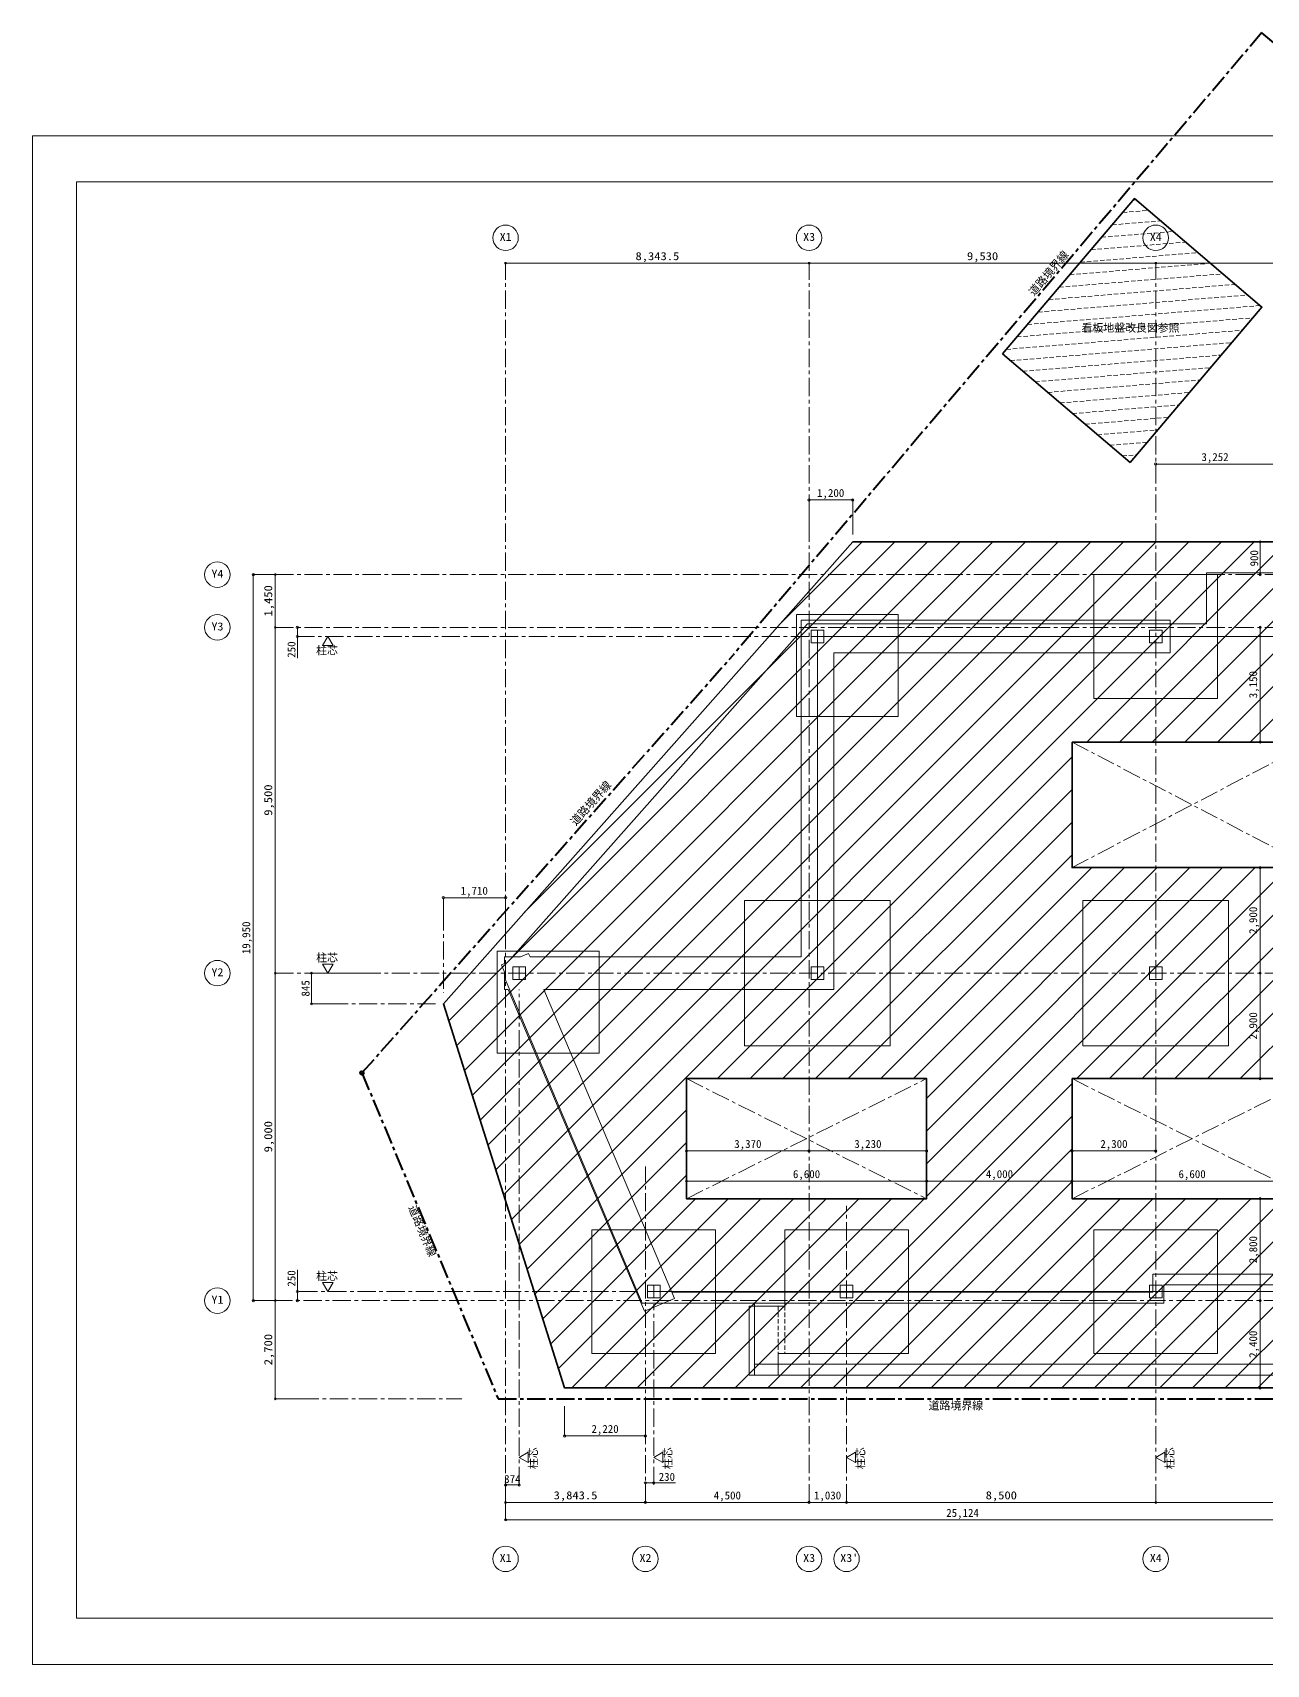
# Model space of a CAD drawing. Units: millimetres at full size, sheet at 1:100. Extents: x -138278 to 134990, y -16593 to 30671.
# Drawn here: x -138278 to -104360, y -16354 to 28484 of the extents above; entities that cross this region are included whole.
import ezdxf
from ezdxf.enums import TextEntityAlignment as Align

# ---------------------------------------------------------------- set-up
doc = ezdxf.new("R2010")
doc.units = ezdxf.units.MM
doc.header["$LTSCALE"] = 100
doc.header["$PDMODE"] = 32
doc.header["$PDSIZE"] = 50
doc.linetypes.add('CHAIN1', pattern=[8, 5, -1, 1, -1])
doc.linetypes.add('DASHED1', pattern=[1.8, 1.2, -0.6])
for name, color, linetype, lineweight in [('0-0_基準線', 7, 'Continuous', 18), ('0-1_躯体', 2, 'Continuous', 35), ('0-2_間仕切り', 3, 'Continuous', 25), ('0-3_建具', 2, 'Continuous', 35), ('0-4_設備家具', 7, 'CHAIN1', 18), ('0-7_寸法', 4, 'Continuous', 9), ('0-8_補助線', 4, 'Continuous', 9), ('0-D_防災設備', 6, 'CHAIN1', 40), ('0-F_', 7, 'Continuous', 18), ('D-0_基準線', 1, 'Continuous', 18), ('E-E_', 1, 'Continuous', 18), ('F-0_枠', 134, 'Continuous', 18)]:
    doc.layers.add(name, color=color, linetype=linetype, lineweight=lineweight)
doc.styles.add('ＭＳ ゴシック', font='')
doc.styles.get('ＭＳ ゴシック').set_extended_font_data('MS Gothic')

# ---------------------------------------------------------------- blocks, each defined once
blk = doc.blocks.new('_Small')
at = {"layer": 'E-E_'}
blk.add_circle((0, 0), 25, dxfattribs=at)

msp = doc.modelspace()

# ---------------------------------------------------------------- linework, layer by layer
at = {"layer": '0-0_基準線'}
for points in [[(-116526.8, 12065.8), (-116526.8, 11715.8), (-116876.8, 11715.8), (-116876.8, 12065.8)], [(-107226.8, 12065.8), (-107226.8, 11715.8), (-107576.8, 11715.8), (-107576.8, 12065.8)], [(-125076.8, 2465.8), (-124726.8, 2465.8), (-124726.8, 2815.8), (-125076.8, 2815.8)], [(-116876.8, 2465.8), (-116526.8, 2465.8), (-116526.8, 2815.8), (-116876.8, 2815.8)], [(-107576.8, 2465.8), (-107226.8, 2465.8), (-107226.8, 2815.8), (-107576.8, 2815.8)], [(-121376.8, -5934.2), (-121026.8, -5934.2), (-121026.8, -6284.2), (-121376.8, -6284.2)], [(-115726.8, -5934.2), (-115726.8, -6284.2), (-116076.8, -6284.2), (-116076.8, -5934.2)], [(-107226.8, -5934.2), (-107226.8, -6284.2), (-107576.8, -6284.2), (-107576.8, -5934.2)]]:
    msp.add_lwpolyline(points, close=True, dxfattribs=at)
at = {"layer": '0-1_躯体', "color": 7, "lineweight": 18}
msp.add_line((-117601.8, -6509.2), (-117601.8, -4409.2), dxfattribs=at)
at = {"layer": '0-1_躯体', "color": 7, "linetype": 'DASHED1', "lineweight": 18}
for p, q in [((-117781.8, -6509.2), (-117781.8, -7809.2)), ((-117601.8, -6509.2), (-117601.8, -7809.2))]:
    msp.add_line(p, q, dxfattribs=at)
at = {"layer": '0-1_躯体', "color": 7, "lineweight": 18}
for points in [[(-109101.8, 13590.8), (-105701.8, 13590.8), (-105701.8, 10190.8), (-109101.8, 10190.8)], [(-117281.8, 12490.8), (-114481.8, 12490.8), (-114481.8, 9690.8), (-117281.8, 9690.8)], [(-114702.6, 640.8), (-118702.6, 640.8), (-118702.6, 4640.8), (-114702.6, 4640.8)], [(-105402.6, 640.8), (-109402.6, 640.8), (-109402.6, 4640.8), (-105402.6, 4640.8)], [(-125505.3, 3240.8), (-122705.3, 3240.8), (-122705.3, 440.8), (-125505.3, 440.8)], [(-122901.8, -4409.2), (-119501.8, -4409.2), (-119501.8, -7809.2), (-122901.8, -7809.2)], [(-109101.8, -4409.2), (-105701.8, -4409.2), (-105701.8, -7809.2), (-109101.8, -7809.2)]]:
    msp.add_lwpolyline(points, close=True, dxfattribs=at)
for points in [[(-117601.8, -4409.2), (-114201.8, -4409.2), (-114201.8, -7809.2), (-117781.8, -7809.2)], [(-117781.8, -7809.2), (-117781.8, -8409.2), (-118581.8, -8409.2), (-118581.8, -7809.2), (-118581.8, -6509.2), (-117601.8, -6509.2)]]:
    msp.add_lwpolyline(points, dxfattribs=at)
at = {"layer": '0-2_間仕切り', "color": 7, "lineweight": 18}
for p, q in [((-117151.8, 11890.8), (-117151.8, 3090.8)), ((-124864.7, 3090.8), (-124642.8, 3183.7)), ((-124603.5, 3090.8), (-124642.8, 3183.7)), ((-125386.9, 2869.1), (-125301.8, 2906)), ((-117151.8, 3090.8), (-124603.5, 3090.8)), ((-121517.8, -6429.2), (-125301.8, 2519.6)), ((-118431.8, -8109.2), (-118431.8, -6409.2)), ((-118431.8, -8409.2), (-118431.8, -8109.2)), ((-103251.8, -8109.2), (-118431.8, -8109.2)), ((-103031.8, -8409.2), (-118431.8, -8409.2))]:
    msp.add_line(p, q, dxfattribs=at)
for points in [[(-100101.8, 12290.8), (-100101.8, 13640.8), (-106001.8, 13640.8), (-106001.8, 12240.8), (-116977.9, 12240.8), (-125089.3, 3090.8)], [(-117151.8, 11890.8), (-117151.8, 12340.8), (-107401.8, 12340.8), (-107001.8, 12340.8), (-107001.8, 11440.8), (-116251.8, 11440.8)], [(-117101.8, 2190.8), (-116251.8, 2190.8), (-116251.8, 11440.8)], [(-125386.9, 2869.1), (-125301.8, 2667.8), (-125301.8, 2190.8), (-125200.1, 2190.8)], [(-124864.7, 3090.8), (-125301.8, 3090.8), (-125301.8, 2906)], [(-124223, 2190.8), (-116251.8, 2190.8), (-116251.8, 2990.8)], [(-125200.1, 2190.8), (-121460.5, -6652.9), (-120631.6, -6302.3), (-124223, 2190.8)], [(-120704.8, -6129.2), (-107481.8, -6129.2), (-107481.8, -5629.2), (-103031.8, -5629.2)], [(-121517.8, -6429.2), (-107181.8, -6429.2), (-107181.8, -5929.2), (-103031.8, -5929.2)]]:
    msp.add_lwpolyline(points, dxfattribs=at)
at = {"layer": '0-3_建具'}
for points in [[(-111613.8, 19654.7), (-108108.4, 16676.1), (-104482.2, 20943.5), (-107987.6, 23922.2)], [(-97301.8, -8759.2), (-97301.8, 14490.8), (-115731.4, 14490.8), (-126985.2, 1795.4), (-123651.5, -8759.2)], [(-109701.9, 8990.8), (-103101.8, 8990.8), (-103101.8, 5540.8), (-109701.9, 5540.8)], [(-120301.8, -259.2), (-113701.8, -259.2), (-113701.8, -3559.2), (-120301.8, -3559.2)], [(-109701.9, -259.2), (-103101.8, -259.2), (-103101.8, -3559.2), (-109701.9, -3559.2)]]:
    msp.add_lwpolyline(points, close=True, dxfattribs=at)
at = {"layer": '0-4_設備家具'}
for p, q in [((-109701.9, 5540.8), (-103101.8, 8990.8)), ((-109701.9, 8990.8), (-103101.8, 5540.8)), ((-120301.8, -3559.2), (-113701.8, -259.2)), ((-120301.8, -259.2), (-113701.8, -3559.2)), ((-109701.9, -3559.2), (-103101.8, -259.2)), ((-109701.9, -259.2), (-103101.8, -3559.2))]:
    msp.add_line(p, q, dxfattribs=at)
at = {"layer": '0-7_寸法'}
for p, q in [((-125275.3, 22146.7), (-116931.8, 22146.7)), ((-116931.8, 22146.7), (-107401.8, 22146.7)), ((-107401.8, 22146.7), (-100151.8, 22146.7)), ((-107401.8, 16550.3), (-107401.8, 16629.1)), ((-104149.8, 16629.1), (-107401.8, 16629.1)), ((-116931.8, 14691.8), (-116931.8, 15641.8)), ((-115731.4, 15641.8), (-116931.8, 15641.8)), ((-115731.4, 14691.8), (-115731.4, 15641.8)), ((-104531, 14490.8), (-104531, 13590.8)), ((-131605.5, 13590.8), (-132212.8, 13590.8)), ((-132212.8, -6359.2), (-132212.8, 13590.8)), ((-131605.5, 13590.8), (-131605.5, 12140.8)), ((-131605.5, 12140.8), (-131605.5, 2640.8)), ((-104531, 12140.8), (-104531, 8990.8)), ((-104531, 5540.8), (-104531, 2640.8)), ((-126985.2, 4311.8), (-126985.2, 4711.8)), ((-126985.2, 4711.8), (-125275.3, 4711.8)), ((-125275.3, 3341.8), (-125275.3, 4711.8)), ((-131605.5, 2640.8), (-131605.5, -6359.2)), ((-128881.3, 2640.8), (-130611.3, 2640.8)), ((-130611.3, 1795.4), (-130611.3, 2640.8)), ((-104531, 2640.8), (-104531, -259.2)), ((-130101.3, 1795.4), (-130611.3, 1795.4)), ((-116931.8, -2246.2), (-120301.8, -2246.2)), ((-113701.8, -2246.2), (-116931.8, -2246.2)), ((-107401.8, -2246.2), (-109701.9, -2246.2)), ((-113701.8, -3074.8), (-120301.8, -3074.8)), ((-113701.8, -3074.8), (-109701.9, -3074.8)), ((-109701.9, -3074.8), (-103101.8, -3074.8)), ((-104531, -3559.2), (-104531, -6359.2)), ((-131605.5, -6359.2), (-132212.8, -6359.2)), ((-131605.5, -6359.2), (-131605.5, -9059.2)), ((-104531, -6359.2), (-104531, -8759.2)), ((-104521, -8759.2), (-104531, -8759.2)), ((-131605.5, -9059.2), (-130905.5, -9059.2)), ((-123651.5, -9258.2), (-123651.5, -10078.2)), ((-121431.8, -9298.2), (-121431.8, -10078.2)), ((-121431.8, -10078.2), (-123651.5, -10078.2)), ((-121431.8, -11361.1), (-121431.8, -11364.9)), ((-121201.8, -11329.8), (-121201.8, -11364.9)), ((-125275.3, -11904.1), (-121431.8, -11904.1)), ((-125275.3, -11904.1), (-125275.3, -12383.6)), ((-116931.8, -11904.1), (-121431.8, -11904.1)), ((-115901.8, -11904.1), (-116931.8, -11904.1)), ((-115901.8, -11904.1), (-107401.8, -11904.1)), ((-107401.8, -11904.1), (-100151.8, -11904.1)), ((-100151.8, -12383.6), (-125275.3, -12383.6))]:
    msp.add_line(p, q, dxfattribs=at)
for points in [[(-131009.2, 12140.8), (-130998.2, 12140.8), (-130998.2, 11890.8), (-130998.2, 11290.9)], [(-130998.2, -6359.2), (-130998.2, -6109.2), (-130998.2, -5509.3)], [(-125275.3, -11275.3), (-125275.3, -11424.6), (-124901.8, -11424.6)], [(-121431.8, -11364.9), (-121201.8, -11364.9), (-120601.9, -11364.9)]]:
    msp.add_lwpolyline(points, dxfattribs=at)
at = {"layer": '0-7_寸法', "color": 7}
for p in [(-125275.3, 22146.7), (-116931.8, 22146.7), (-107401.8, 22146.7), (-131605.5, 13590.8), (-131605.5, 12140.8), (-131605.5, 2640.8), (-131605.5, -6359.2), (-131605.5, -9059.2), (-125275.3, -11904.1), (-121431.8, -11904.1), (-115901.8, -11904.1), (-107401.8, -11904.1)]:
    msp.add_point(p, dxfattribs=at)
at = {"layer": '0-8_補助線', "linetype": 'DASHED1'}
for p, q in [((-108018.1, 23886.3), (-107951.7, 23891.7)), ((-108308.8, 23544.1), (-107609.6, 23601)), ((-108890.3, 22859.8), (-106925.2, 23019.5)), ((-108599.6, 23202), (-107267.4, 23310.2)), ((-109471.8, 22175.5), (-106240.9, 22438)), ((-109181.1, 22517.6), (-106583.1, 22728.7)), ((-109762.6, 21833.3), (-105898.7, 22147.2)), ((-110344.1, 21149), (-105214.4, 21565.7)), ((-110053.3, 21491.1), (-105556.6, 21856.5)), ((-110634.8, 20806.8), (-104872.2, 21275)), ((-111216.3, 20122.5), (-104732.3, 20649.2)), ((-110925.6, 20464.7), (-104530.1, 20984.2)), ((-111507.1, 19780.3), (-105023, 20307.1)), ((-111397.2, 19470.7), (-105313.8, 19964.9)), ((-111055, 19180), (-105604.5, 19622.7)), ((-110712.8, 18889.2), (-105895.3, 19280.6)), ((-110370.7, 18598.5), (-106186, 18938.4)), ((-110028.5, 18307.7), (-106476.8, 18596.2)), ((-109686.3, 18017), (-106767.5, 18254.1)), ((-109344.2, 17726.2), (-107058.3, 17911.9)), ((-109002, 17435.5), (-107349, 17569.7)), ((-108659.8, 17144.7), (-107639.8, 17227.6)), ((-108317.7, 16854), (-107930.5, 16885.4))]:
    msp.add_line(p, q, dxfattribs=at)
at = {"layer": '0-8_補助線'}
for p, q in [((-126838, 1329.3), (-113676.6, 14490.8)), ((-126622.5, 646.9), (-112778.6, 14490.8)), ((-126406.9, -35.6), (-111880.5, 14490.8)), ((-126191.4, -718), (-110982.5, 14490.8)), ((-125975.8, -1400.5), (-110084.5, 14490.8)), ((-125760.2, -2083), (-109186.4, 14490.8)), ((-125544.7, -2765.4), (-108288.4, 14490.8)), ((-125329.1, -3447.9), (-107390.4, 14490.8)), ((-125113.5, -4130.4), (-106492.4, 14490.8)), ((-124898, -4812.8), (-105594.3, 14490.8)), ((-124761.8, 4303.6), (-114574.6, 14490.8)), ((-119446.3, -259.2), (-104696.3, 14490.8)), ((-117751.6, 12211.9), (-115472.6, 14490.8)), ((-109298.3, 8990.8), (-103798.3, 14490.8)), ((-108400.3, 8990.8), (-102900.3, 14490.8)), ((-107502.2, 8990.8), (-102002.2, 14490.8)), ((-106604.2, 8990.8), (-101104.2, 14490.8)), ((-105706.2, 8990.8), (-100206.2, 14490.8)), ((-104808.2, 8990.8), (-99308.2, 14490.8)), ((-108670, -259.2), (-97301.8, 11109)), ((-107772, -259.2), (-97301.8, 10211)), ((-106874, -259.2), (-97301.8, 9313)), ((-118548.3, -259.2), (-109701.9, 8587.2)), ((-105975.9, -259.2), (-97301.8, 8414.9)), ((-117650.3, -259.2), (-109701.9, 7689.2)), ((-105077.9, -259.2), (-97301.8, 7516.9)), ((-116752.2, -259.2), (-109701.9, 6791.2)), ((-115854.2, -259.2), (-109701.9, 5893.1)), ((-114956.2, -259.2), (-109156.2, 5540.8)), ((-114058.2, -259.2), (-108258.2, 5540.8)), ((-113701.8, -800.9), (-107360.1, 5540.8)), ((-113701.8, -1698.9), (-106462.1, 5540.8)), ((-113701.8, -2596.9), (-105564.1, 5540.8)), ((-113701.8, -3494.9), (-104666.1, 5540.8)), ((-109568, -259.2), (-103768, 5540.8)), ((-108189.8, -8759.2), (-97301.8, 2128.8)), ((-107291.7, -8759.2), (-97301.8, 1230.7)), ((-106393.7, -8759.2), (-97301.8, 332.7)), ((-118068, -8759.2), (-109701.9, -393)), ((-105495.7, -8759.2), (-97301.8, -565.3)), ((-124682.4, -5495.3), (-120301.8, -1114.7)), ((-117170, -8759.2), (-109701.9, -1291.1)), ((-104597.7, -8759.2), (-97301.8, -1463.3)), ((-124466.9, -6177.7), (-120301.8, -2012.7)), ((-116272, -8759.2), (-109701.9, -2189.1)), ((-124251.3, -6860.2), (-120301.8, -2910.7)), ((-115374, -8759.2), (-109701.9, -3087.1)), ((-124035.7, -7542.7), (-120052.2, -3559.2)), ((-123820.2, -8225.1), (-119154.2, -3559.2)), ((-123456.2, -8759.2), (-118256.2, -3559.2)), ((-122558.2, -8759.2), (-117358.2, -3559.2)), ((-121660.1, -8759.2), (-116460.1, -3559.2)), ((-120762.1, -8759.2), (-115562.1, -3559.2)), ((-119864.1, -8759.2), (-114664.1, -3559.2)), ((-118966.1, -8759.2), (-113766.1, -3559.2)), ((-114475.9, -8759.2), (-109275.9, -3559.2)), ((-113577.9, -8759.2), (-108377.9, -3559.2)), ((-112679.9, -8759.2), (-107479.9, -3559.2)), ((-111781.9, -8759.2), (-106581.9, -3559.2)), ((-110883.8, -8759.2), (-105683.8, -3559.2)), ((-109985.8, -8759.2), (-104785.8, -3559.2)), ((-109087.8, -8759.2), (-103887.8, -3559.2))]:
    msp.add_line(p, q, dxfattribs=at)
at = {"layer": '0-D_防災設備'}
for p, q in [((-104484.9, 28484.5), (-119010.4, 11390.2)), ((-96784.3, 21941), (-104484.9, 28484.5)), ((-129224.7, -102.3), (-119010.4, 11390.2)), ((-129224.7, -102.3), (-125478.6, -9059.2)), ((-125478.6, -9059.2), (-95478.9, -9059.2))]:
    msp.add_line(p, q, dxfattribs=at)
at = {"layer": '0-D_防災設備', "linetype": 'Continuous'}
msp.add_circle((-129224.7, -102.3), 50, dxfattribs=at)
at = {"layer": '0-F_', "color": 4, "linetype": 'CHAIN1', "lineweight": 9}
for p, q in [((-125275.3, -11904.1), (-125275.3, 22146.7)), ((-116931.8, -11904.1), (-116931.8, 22146.7)), ((-107401.8, -11904.1), (-107401.8, 22146.7)), ((-131605.5, 13590.8), (-93843.5, 13590.8)), ((-131605.5, 12140.8), (-95129.1, 12140.8)), ((-116931.8, 11890.8), (-130998.2, 11890.8)), ((-126985.2, 4311.8), (-126985.2, 2101.8)), ((-131605.5, 2640.8), (-95129.1, 2640.8)), ((-130101.3, 1795.4), (-127191.3, 1795.4)), ((-124901.8, -11424.6), (-124901.8, 2194.1)), ((-121431.8, -11904.1), (-121431.8, -2676)), ((-115901.8, -11904.1), (-115901.8, -3752.7)), ((-121646.1, -6109.2), (-130998.2, -6109.2)), ((-95129.1, -6359.2), (-131605.5, -6359.2)), ((-121201.8, -11424.6), (-121201.8, -6459.2)), ((-130905.5, -9059.2), (-126480.8, -9059.2))]:
    msp.add_line(p, q, dxfattribs=at)
at = {"layer": '0-F_'}
for p, q in [((-130160.5, 11890.8), (-130304.9, 11640.8)), ((-130160.5, 11890.8), (-130016.2, 11640.8)), ((-130016.2, 11640.8), (-130304.9, 11640.8)), ((-130160.5, 2640.8), (-130304.9, 2890.8)), ((-130016.2, 2890.8), (-130304.9, 2890.8)), ((-130160.5, 2640.8), (-130016.2, 2890.8)), ((-130160.5, -6109.2), (-130304.9, -5859.2)), ((-130016.2, -5859.2), (-130304.9, -5859.2)), ((-130160.5, -6109.2), (-130016.2, -5859.2)), ((-124901.8, -10666.2), (-124651.8, -10521.9)), ((-124901.8, -10666.2), (-124651.8, -10810.5)), ((-124651.8, -10521.9), (-124651.8, -10810.5)), ((-121201.8, -10666.2), (-120951.8, -10521.9)), ((-121201.8, -10666.2), (-120951.8, -10810.5)), ((-120951.8, -10521.9), (-120951.8, -10810.5)), ((-115901.8, -10666.2), (-115651.8, -10521.9)), ((-115901.8, -10666.2), (-115651.8, -10810.5)), ((-115651.8, -10521.9), (-115651.8, -10810.5)), ((-107401.8, -10666.2), (-107151.8, -10521.9)), ((-107401.8, -10666.2), (-107151.8, -10810.5)), ((-107151.8, -10521.9), (-107151.8, -10810.5))]:
    msp.add_line(p, q, dxfattribs=at)
at = {"layer": '0-F_', "color": 4, "lineweight": 9}
for centre in [(-125275.3, 22846.7), (-116931.8, 22846.7), (-107401.8, 22846.7), (-133198.7, 13590.8), (-133198.7, 12140.8), (-133198.7, 2640.8), (-133198.7, -6359.2), (-125275.3, -13455.6), (-121431.8, -13455.6), (-116931.8, -13455.6), (-115901.8, -13455.6), (-107401.8, -13455.6)]:
    msp.add_circle(centre, 350, dxfattribs=at)
at = {"layer": 'D-0_基準線'}
for p, q in [((-116876.8, 11890.8), (-100226.8, 11890.8)), ((-116701.8, 2465.8), (-116701.8, 12065.8)), ((-124901.8, 2465.8), (-124901.8, 2815.8)), ((-100226.8, -6109.2), (-121376.8, -6109.2)), ((-121201.8, -6284.2), (-121201.8, -5934.2))]:
    msp.add_line(p, q, dxfattribs=at)
at = {"layer": 'F-0_枠'}
for p, q in [((-138277.8, -16354.1), (-138277.8, 25646)), ((-137075.7, -15088.8), (-80079.9, -15088.8)), ((-78877.8, -16354.1), (-138277.8, -16354.1))]:
    msp.add_line(p, q, dxfattribs=at)
for points in [[(-138277.8, 25646), (-78877.8, 25646), (-78877.8, -16354.1)], [(-80079.9, 24380.8), (-137075.7, 24380.8), (-137075.7, -15088.8)]]:
    msp.add_lwpolyline(points, dxfattribs=at)

# ---------------------------------------------------------------- block references
at = {"layer": '0-7_寸法', "xscale": 1.2, "yscale": 1.2}
for p, rotation in [((-107401.8, 16629.1), 180), ((-116931.8, 15641.8), 180), ((-104531, 14490.8), 90), ((-132212.8, 13590.8), 90), ((-104531, 13590.8), 270), ((-130998.2, 12140.8), 90), ((-104531, 12140.8), 90), ((-130998.2, 11890.8), 270), ((-104531, 8990.8), 270), ((-104531, 5540.8), 90), ((-126985.2, 4711.8), 180), ((-130611.3, 2640.8), 90), ((-104531, 2640.8), 90), ((-104531, 2640.8), 270), ((-130611.3, 1795.4), 270), ((-104531, -259.2), 270), ((-120301.8, -2246.2), 180), ((-116931.8, -2246.2), 180), ((-109701.9, -2246.2), 180), ((-120301.8, -3074.8), 180), ((-113701.8, -3074.8), 180), ((-109701.9, -3074.8), 180), ((-104531, -3559.2), 90), ((-130998.2, -6109.2), 90), ((-132212.8, -6359.2), 270), ((-130998.2, -6359.2), 270), ((-104531, -6359.2), 90), ((-104531, -6359.2), 270), ((-104531, -8759.2), 270), ((-123651.5, -10078.2), 180), ((-125275.3, -11424.6), 180), ((-121431.8, -11364.9), 180), ((-121431.8, -11904.1), 180), ((-116931.8, -11904.1), 180), ((-125275.3, -12383.6), 180)]:
    msp.add_blockref('_Small', p, dxfattribs=dict(at, rotation=rotation))
for p in [(-115731.4, 15641.8), (-125275.3, 4711.8), (-116931.8, -2246.2), (-113701.8, -2246.2), (-107401.8, -2246.2), (-113701.8, -3074.8), (-109701.9, -3074.8), (-121431.8, -10078.2), (-124901.8, -11424.6), (-121201.8, -11364.9), (-116931.8, -11904.1), (-115901.8, -11904.1)]:
    msp.add_blockref('_Small', p, dxfattribs=at)

# ---------------------------------------------------------------- texts
at = {"layer": '0-7_寸法', "color": 7, "style": 'ＭＳ ゴシック', "width": 1.15}
for s, p in [('8,343.5', (-121703.6, 22166.7)), ('9,530', (-112591.8, 22166.7)), ('3,843.5', (-123953.6, -11884.1)), ('8,500', (-112076.8, -11884.1))]:
    msp.add_text(s, height=219.9, dxfattribs=at).set_placement(p, align=Align.BOTTOM_LEFT)
at = {"layer": '0-7_寸法', "color": 7, "style": 'ＭＳ ゴシック'}
for s, p in [('3,252', (-106145.3, 16645.9)), ('1,200', (-116711.6, 15658.6)), ('1,710', (-126510.3, 4728.6)), ('3,370', (-118988.7, -2229.5)), ('3,230', (-115688.7, -2229.5)), ('2,300', (-108924.3, -2229.5)), ('6,600', (-117375.4, -3058.1)), ('4,000', (-112072, -3058.1)), ('6,600', (-106775.5, -3058.1)), ('2,220', (-122914.1, -10061.4)), ('374', (-125312.5, -11436.9)), ('230', (-121065.8, -11377.2)), ('4,500', (-119552, -11887.4)), ('1,030', (-116796.8, -11887.4)), ('25,124', (-113160.9, -12366.9))]:
    msp.add_text(s, height=219.9, dxfattribs=at).set_placement(p, align=Align.BOTTOM_LEFT)
for s, p in [('900', (-104518.7, 13816.3)), ('250', (-130985.9, 11306.9)), ('3,150', (-104547.7, 10193.9)), ('19,950', (-132229.6, 3161.6)), ('2,900', (-104547.7, 3718.4)), ('845', (-130599, 1997.7)), ('2,900', (-104547.7, 818.4)), ('2,800', (-104547.7, -5331.6)), ('250', (-130985.9, -5973.2)), ('2,400', (-104547.7, -7931.6))]:
    msp.add_text(s, height=219.9, rotation=90, dxfattribs=at).set_placement(p, align=Align.BOTTOM_LEFT)
at = {"layer": '0-7_寸法', "color": 7, "style": 'ＭＳ ゴシック', "width": 1.15}
for s, p in [('1,450', (-131625.5, 12440.8)), ('9,500', (-131625.5, 6965.8)), ('9,000', (-131625.5, -2284.2)), ('2,700', (-131625.5, -8134.2))]:
    msp.add_text(s, height=219.9, rotation=90, dxfattribs=at).set_placement(p, align=Align.BOTTOM_LEFT)
at = {"layer": '0-8_補助線', "style": 'ＭＳ ゴシック'}
msp.add_text('看板地盤改良図参照', height=219.4, dxfattribs=at).set_placement((-109440.6, 20197.9), align=Align.BOTTOM_LEFT)
at = {"layer": '0-D_防災設備', "style": 'ＭＳ ゴシック'}
for rotation, p in [(49.644, (-110697.6, 21186.5)), (48.37, (-123297.8, 6634.2)), (292.697, (-128011.7, -3817.9))]:
    msp.add_text('道路境界線', height=219.9, rotation=rotation, dxfattribs=at).set_placement(p, align=Align.BOTTOM_LEFT)
msp.add_text('道路境界線', height=219.9, dxfattribs=at).set_placement((-113646.8, -9419), align=Align.BOTTOM_LEFT)
at = {"layer": '0-F_', "style": 'ＭＳ ゴシック', "width": 1.1}
for s, p in [('X1', (-125437.8, 22696.7)), ('X3', (-117094.3, 22696.7)), ('X4', (-107564.3, 22696.7)), ('Y4', (-133361.2, 13440.8)), ('Y3', (-133361.2, 11990.8)), ('Y2', (-133361.2, 2490.8)), ('Y1', (-133361.2, -6509.2)), ('X1', (-125437.8, -13605.6)), ('X2', (-121594.3, -13605.6)), ('X3', (-117094.3, -13605.6)), (" X3'", (-116239.3, -13605.6)), ('X4', (-107564.3, -13605.6))]:
    msp.add_text(s, height=219.9, dxfattribs=at).set_placement(p, align=Align.BOTTOM_LEFT)
at = {"layer": '0-F_', "style": 'ＭＳ ゴシック'}
for p in [(-130483.9, 11331.9), (-130483.9, 2890.1), (-130483.9, -5859.9)]:
    msp.add_text('柱芯', height=219.9, dxfattribs=at).set_placement(p, align=Align.BOTTOM_LEFT)
for p in [(-124339.7, -10989.6), (-120639.7, -10989.6), (-115339.7, -10989.6), (-106839.7, -10989.6)]:
    msp.add_text('柱芯', height=219.9, rotation=90, dxfattribs=at).set_placement(p, align=Align.BOTTOM_LEFT)

doc.saveas('drawing.dxf')
